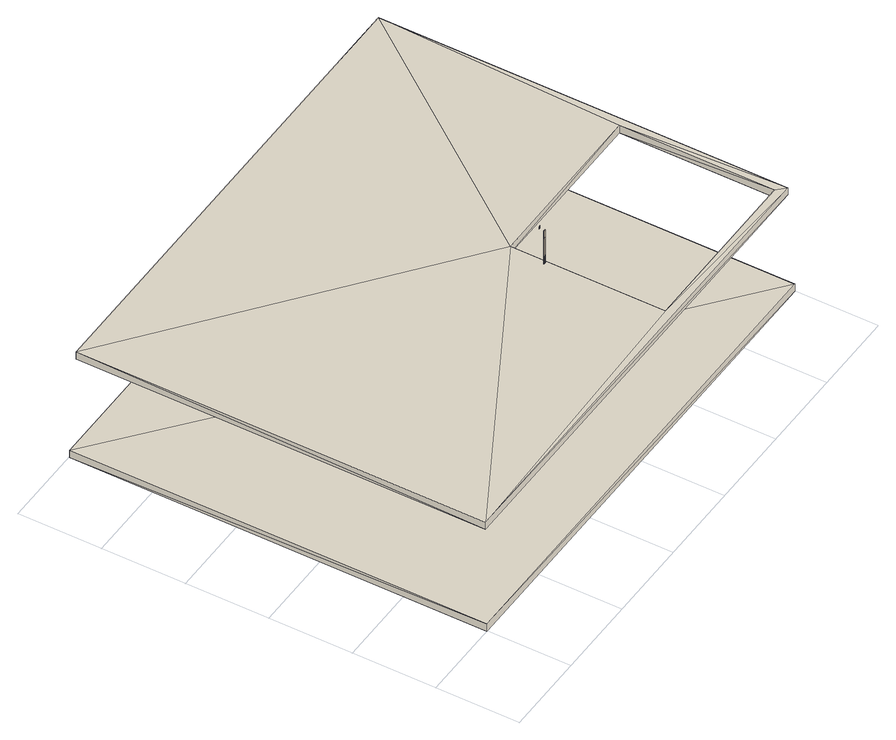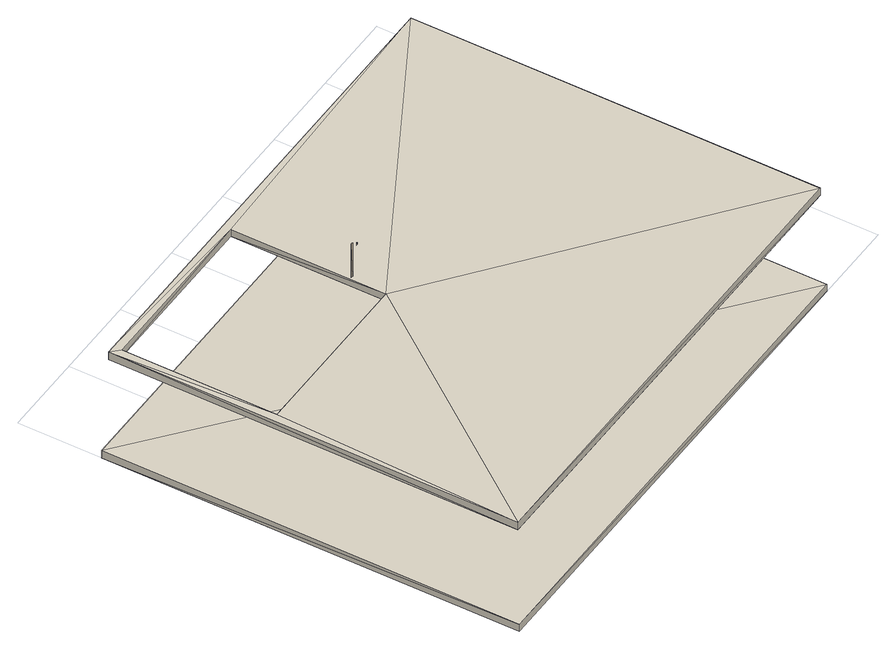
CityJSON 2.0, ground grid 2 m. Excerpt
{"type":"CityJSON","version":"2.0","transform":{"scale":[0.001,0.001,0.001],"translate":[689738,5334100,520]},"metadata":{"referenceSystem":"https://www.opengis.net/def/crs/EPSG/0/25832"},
"CityObjects":{
"building1":{"type":"Building","attributes":{"description":"FZK-Haus create by KHH / IAI / FZK","name":"FZK-Haus","Pset_BuildingCommon.SprinklerProtection":0,"Pset_BuildingCommon.SprinklerProtectionAutomatic":0,"Pset_BuildingCommon.OccupancyType":"citygml:1000 (residential building)","Pset_BuildingCommon.GrossPlannedArea":120,"Pset_BuildingCommon.NumberOfStoreys":2,"Pset_BuildingCommon.YearOfConstruction":"2008","Pset_BuildingCommon.NetAreaPlanned":120,"BaseQuantities.GrossFloorArea":241.5},"children":["building1-1","building1-2","building1-3"]},
"building1-1":{"type":"BuildingConstructiveElement","attributes":{"name":"Bodenplatte","Pset_SlabCommon.ThermalTransmittance":0.4,"AC_Pset_Name.Name":"Bodenplatte","ArchiCADProperties.Ursprungsgeschoss":"Erdgeschoss","ArchiCADProperties.Ebene":"Decken","ArchiCADProperties.Typ":"Decke","ArchiCADProperties.Geschützt":0,"ArchiCADProperties.Baustoff / Mehrschichtiger Aufbau / Profil / Schraffur":"Stahlbeton 65690","ArchiCADProperties.Tragende Funktion":"Nicht definiert","ArchiCADProperties.Lage":"Nicht definiert","ArchiCADProperties.Element-Klassifizierung":"Decke","ArchiCADProperties.Umbau-Status":"Bestand","ArchiCADProperties.Anzeigen auf Umbau-Filter":"Alle relevanten Filter","ArchiCADProperties.Struktur - Typ":"Einfach","ArchiCADProperties.Oberfläche oben":"Beton","ArchiCADProperties.Oberfläche Kante":"Beton","ArchiCADProperties.Oberfläche unten":"Beton","ArchiCADProperties.Baustoff/Mehrschichtiges Bauteil":"Stahlbeton 65690","ArchiCADProperties.Deckschraffur":"Unnamed","ArchiCADProperties.Lage der Referenzebene":"Oben","BaseQuantities.Width":0.2,"BaseQuantities.Perimeter":44,"BaseQuantities.GrossArea":120,"BaseQuantities.NetArea":120,"BaseQuantities.GrossVolume":24,"BaseQuantities.NetVolume":24,"ArchiCADQuantities.Höhenangabe zum Projekt-Nullpunkt":0,"ArchiCADQuantities.Höhe zu Geschoss":0,"ArchiCADQuantities.Höhe":0.2,"ArchiCADQuantities.Oberflächenbereich":120,"ArchiCADQuantities.Netto-Volumen":24,"ArchiCADQuantities.Fläche":120,"ArchiCADQuantities.Oberflächenbereich Unterseite":120,"ArchiCADQuantities.Oberflächenbereich Oberseite":120,"ArchiCADQuantities.Kante Oberflächenbereich":8.8,"ArchiCADQuantities.Volumen":24,"ArchiCADQuantities.Umfang":44,"ArchiCADQuantities.Löcher Oberflächenbereich":0,"ArchiCADQuantities.Durchbruch Umfang":0,"ArchiCADQuantities.Dicke":0.2},"parents":["building1"],"geometry":[{"type":"Solid","lod":"3","boundaries":[[[[0,1,2]],[[0,3,1]],[[3,4,1]],[[1,4,5]],[[4,6,5]],[[4,7,6]],[[7,0,6]],[[6,0,2]],[[0,4,3]],[[0,7,4]],[[2,1,5]],[[2,5,6]]]]}]},
"building1-2":{"type":"BuildingConstructiveElement","attributes":{"name":"Slab-033","Pset_SlabCommon.ThermalTransmittance":0.5,"AC_Pset_Name.Name":"Slab-033","ArchiCADProperties.Ursprungsgeschoss":"Dachgeschoss","ArchiCADProperties.Ebene":"Decken","ArchiCADProperties.Typ":"Decke","ArchiCADProperties.Geschützt":0,"ArchiCADProperties.Baustoff / Mehrschichtiger Aufbau / Profil / Schraffur":"Solid 397409098","ArchiCADProperties.Tragende Funktion":"Nicht definiert","ArchiCADProperties.Lage":"Nicht definiert","ArchiCADProperties.Element-Klassifizierung":"Decke","ArchiCADProperties.Umbau-Status":"Bestand","ArchiCADProperties.Anzeigen auf Umbau-Filter":"Alle relevanten Filter","ArchiCADProperties.Struktur - Typ":"Einfach","ArchiCADProperties.Oberfläche oben":"Beton","ArchiCADProperties.Oberfläche Kante":"Beton","ArchiCADProperties.Oberfläche unten":"Beton","ArchiCADProperties.Baustoff/Mehrschichtiges Bauteil":"Solid 397409098","ArchiCADProperties.Deckschraffur":"Unnamed","ArchiCADProperties.Lage der Referenzebene":"Oben","BaseQuantities.Width":0.2,"BaseQuantities.Perimeter":59.14,"BaseQuantities.GrossArea":115.64,"BaseQuantities.NetArea":99.84,"BaseQuantities.GrossVolume":23.13,"BaseQuantities.NetVolume":19.97,"ArchiCADQuantities.Höhenangabe zum Projekt-Nullpunkt":2.7,"ArchiCADQuantities.Höhe zu Geschoss":0,"ArchiCADQuantities.Höhe":0.2,"ArchiCADQuantities.Oberflächenbereich":99.84,"ArchiCADQuantities.Netto-Volumen":19.97,"ArchiCADQuantities.Fläche":99.84,"ArchiCADQuantities.Oberflächenbereich Unterseite":99.84,"ArchiCADQuantities.Oberflächenbereich Oberseite":99.84,"ArchiCADQuantities.Kante Oberflächenbereich":11.83,"ArchiCADQuantities.Volumen":19.97,"ArchiCADQuantities.Umfang":59.14,"ArchiCADQuantities.Löcher Oberflächenbereich":15.8,"ArchiCADQuantities.Durchbruch Umfang":15.94,"ArchiCADQuantities.Dicke":0.2},"parents":["building1"],"geometry":[{"type":"Solid","lod":"3","boundaries":[[[[8,9,10]],[[10,9,11]],[[12,8,13]],[[13,8,10]],[[9,14,11]],[[11,14,15]],[[12,16,8]],[[8,16,17]],[[18,9,17]],[[18,19,9]],[[16,14,19]],[[12,14,16]],[[9,8,17]],[[14,9,19]],[[13,10,20]],[[10,21,20]],[[22,21,11]],[[22,11,23]],[[20,23,15]],[[13,20,15]],[[11,21,10]],[[15,23,11]],[[14,12,15]],[[15,12,13]],[[17,21,18]],[[21,22,18]],[[18,22,19]],[[22,23,19]],[[19,23,16]],[[23,20,16]],[[16,20,17]],[[20,21,17]]]]}]},
"building1-3":{"type":"BuildingInstallation","attributes":{"ArchiCADProperties.Ursprungsgeschoss":"Dachgeschoss","ArchiCADProperties.Raumname":"Galerie","ArchiCADProperties.Raumnummer":"7","ArchiCADProperties.Ebene":"Gelaender","ArchiCADProperties.Typ":"Objekt","ArchiCADProperties.Geschützt":0,"ArchiCADProperties.Bibliothekselement-Name":"Geländer_horizontal 13","ArchiCADProperties.Baustoff / Mehrschichtiger Aufbau / Profil / Schraffur":"Solid","ArchiCADProperties.Tragende Funktion":"Nicht definiert","ArchiCADProperties.Lage":"Nicht definiert","ArchiCADProperties.Element-Klassifizierung":"Geländer","ArchiCADProperties.Umbau-Status":"Bestand","ArchiCADProperties.Anzeigen auf Umbau-Filter":"Alle relevanten Filter","ArchiCADProperties.Drehwinkel":270,"ArchiCADProperties.Oberfläche":"Allgemein","AC_Pset_Geländer_horizontal_13.3D":"Detailiert","AC_Pset_Geländer_horizontal_13.Anzahl_Rohre":4,"AC_Pset_Geländer_horizontal_13.Position":"Zwischen Pfosten","AC_Pset_Geländer_horizontal_13.Anzahl_Pfosten":3,"AC_Pset_Geländer_horizontal_13.Auflösung":36,"AC_Pset_Geländer_horizontal_13.Schattenwurf":1,"AC_Pset_Geländer_horizontal_13.Show 2D Hotspots in 3D":1,"AC_Pset_Geländer_horizontal_13.Ausfüllmuster":"Leer","AC_Pset_Geländer_horizontal_13.Handlauf (hamat)":"Zink","AC_Pset_Geländer_horizontal_13.Rohre (bamat)":"Zink","AC_Pset_Geländer_horizontal_13.Pfosten (pomat)":"Zink","AC_Pset_Geländer_horizontal_13.Preis":0,"AC_Pset_Geländer_horizontal_13.Gruppe (FM_Type)":"Andere","AC_Pset_Geländer_horizontal_13.Gruppe (iFMType)":25,"AC_Pset_Geländer_horizontal_13.Gewicht":0,"AC_Pset_Geländer_horizontal_13.Gewichteinheit":"kg","ArchiCADQuantities.Höhenangabe zum Projekt-Nullpunkt":2.7,"ArchiCADQuantities.Höhe zu Geschoss":0,"ArchiCADQuantities.Oberflächenbereich":1.12,"ArchiCADQuantities.Netto-Volumen":0.0134,"ArchiCADQuantities.Fläche":2,"ArchiCADQuantities.Höhe (Z Größe)":1,"ArchiCADQuantities.Länge (A)":2,"ArchiCADQuantities.Volumen":0.0134,"ArchiCADQuantities.Breite (B)":1},"parents":["building1"],"geometry":[{"type":"MultiSurface","lod":"3","boundaries":[[[24,25,26]],[[25,27,26]],[[25,28,27]],[[29,30,31]],[[32,31,33]],[[34,35,36]],[[37,38,39]],[[40,41,42]],[[43,44,45]],[[46,47,48]],[[49,50,51]],[[52,53,54]],[[55,56,57]],[[58,59,30]],[[30,59,31]],[[60,36,38]],[[61,42,44]],[[62,48,50]],[[63,54,56]],[[64,59,58]],[[65,33,66]],[[33,31,66]],[[60,34,36]],[[37,67,38]],[[61,40,42]],[[43,68,44]],[[62,46,48]],[[49,69,50]],[[63,52,54]],[[55,70,56]],[[71,65,66]],[[31,59,66]],[[67,60,38]],[[68,61,44]],[[69,62,50]],[[70,63,56]],[[72,73,59]],[[74,75,60]],[[76,77,67]],[[78,79,61]],[[80,81,68]],[[82,83,62]],[[84,85,69]],[[86,87,63]],[[88,89,70]],[[90,73,72]],[[91,66,92]],[[93,60,67]],[[94,61,68]],[[95,62,69]],[[96,63,70]],[[97,91,92]],[[93,74,60]],[[77,98,67]],[[94,78,61]],[[81,99,68]],[[95,82,62]],[[85,100,69]],[[96,86,63]],[[89,101,70]],[[73,102,59]],[[103,104,24]],[[98,93,67]],[[99,94,68]],[[100,95,69]],[[101,96,70]],[[93,105,74]],[[106,98,77]],[[94,107,78]],[[108,99,81]],[[95,109,82]],[[110,100,85]],[[96,111,86]],[[112,101,89]],[[66,59,113]],[[25,24,104]],[[114,102,73]],[[92,66,113]],[[115,116,114]],[[117,118,93]],[[119,120,98]],[[117,93,98]],[[121,122,94]],[[123,124,99]],[[121,94,99]],[[125,126,95]],[[127,128,100]],[[125,95,100]],[[129,130,96]],[[131,132,101]],[[129,96,101]],[[117,133,118]],[[134,120,119]],[[120,117,98]],[[121,135,122]],[[136,124,123]],[[124,121,99]],[[125,137,126]],[[138,128,127]],[[128,125,100]],[[129,139,130]],[[140,132,131]],[[132,129,101]],[[141,92,113]],[[116,102,114]],[[142,141,143]],[[59,102,113]],[[143,141,113]],[[26,27,144]],[[28,144,27]],[[145,146,102]],[[113,147,148]],[[146,149,102]],[[113,150,147]],[[151,149,146]],[[150,152,147]],[[149,153,102]],[[154,150,113]],[[102,155,113]],[[153,156,102]],[[157,154,113]],[[158,153,149]],[[154,159,150]],[[156,155,102]],[[160,157,113]],[[155,160,113]],[[161,162,153]],[[163,164,154]],[[162,156,153]],[[157,163,154]],[[165,166,156]],[[167,168,157]],[[166,155,156]],[[160,167,157]],[[169,170,155]],[[171,172,160]],[[170,173,155]],[[174,171,160]],[[155,175,160]],[[173,175,155]],[[176,174,160]],[[175,176,160]],[[177,175,173]],[[176,178,174]]]}]}
},
"vertices":[
[0,10000,800],[0,0,1000],[0,10000,1000],[0,0,800],[12000,0,800],[12000,0,1000],[12000,10000,1000],[12000,10000,800],
[100,100,3500],[11900,100,3500],[100,100,3700],[11900,100,3700],[100,9900,3500],[100,9900,3700],[11900,9900,3500],[11900,9900,3700],[7440,4010,3500],[7440,300,3500],[11700,300,3500],[11700,4010,3500],[7440,4010,3700],[7440,300,3700],[11700,300,3700],[11700,4010,3700],
[7343,3137,4620],[7343,3157,4620],[7343,3137,3700],[7343,3157,3700],[7393,3157,4620],[7328,3257,4662],[7328,3257,4665],[7328,3257,4660],[7328,3257,4658],[7328,3257,4655],[7365,3137,3877],[7364,3137,3877],[7364,3137,3878],[7365,3137,3885],[7364,3137,3884],[7364,3137,3885],[7365,3137,4063],[7364,3137,4063],[7364,3137,4064],[7365,3137,4071],[7364,3137,4070],[7364,3137,4071],[7365,3137,4249],[7364,3137,4249],[7364,3137,4250],[7365,3137,4257],[7364,3137,4256],[7364,3137,4257],[7365,3137,4435],[7364,3137,4435],[7364,3137,4436],[7365,3137,4443],[7364,3137,4442],[7364,3137,4443],[7328,3257,4667],[7329,3257,4671],[7366,3137,3876],[7366,3137,4062],[7366,3137,4248],[7366,3137,4434],[7329,3257,4669],[7328,3257,4653],[7329,3257,4649],[7366,3137,3886],[7366,3137,4072],[7366,3137,4258],[7366,3137,4444],[7329,3257,4651],[7330,3257,4674],[7332,3257,4678],[7368,3137,3876],[7367,3137,3876],[7367,3137,3886],[7368,3137,3886],[7368,3137,4062],[7367,3137,4062],[7367,3137,4072],[7368,3137,4072],[7368,3137,4248],[7367,3137,4248],[7367,3137,4258],[7368,3137,4258],[7368,3137,4434],[7367,3137,4434],[7367,3137,4444],[7368,3137,4444],[7331,3257,4676],[7330,3257,4646],[7332,3257,4642],[7370,3137,3876],[7370,3137,4062],[7370,3137,4248],[7370,3137,4434],[7331,3257,4644],[7370,3137,3886],[7370,3137,4072],[7370,3137,4258],[7370,3137,4444],[7337,3257,4686],[7393,3137,3700],[7393,3137,4620],[7369,3137,3876],[7369,3137,3886],[7369,3137,4062],[7369,3137,4072],[7369,3137,4248],[7369,3137,4258],[7369,3137,4434],[7369,3137,4444],[7337,3257,4634],[7333,3257,4680],[7334,3257,4682],[7336,3257,4684],[7371,3137,3878],[7370,3137,3877],[7370,3137,3885],[7371,3137,3884],[7371,3137,4064],[7370,3137,4063],[7370,3137,4071],[7371,3137,4070],[7371,3137,4250],[7370,3137,4249],[7370,3137,4257],[7371,3137,4256],[7371,3137,4436],[7370,3137,4435],[7370,3137,4443],[7371,3137,4442],[7371,3137,3877],[7371,3137,3885],[7371,3137,4063],[7371,3137,4071],[7371,3137,4249],[7371,3137,4257],[7371,3137,4435],[7371,3137,4443],[7333,3257,4640],[7334,3257,4638],[7336,3257,4636],[7393,3157,3700],[7339,3257,4687],[7340,3257,4689],[7340,3257,4631],[7339,3257,4633],[7344,3257,4692],[7344,3257,4628],[7342,3257,4691],[7342,3257,4629],[7348,3257,4695],[7348,3257,4625],[7361,3257,4699],[7354,3257,4698],[7354,3257,4622],[7346,3257,4693],[7346,3257,4627],[7361,3257,4621],[7350,3257,4696],[7352,3257,4697],[7352,3257,4623],[7350,3257,4624],[7356,3257,4698],[7358,3257,4699],[7358,3257,4621],[7356,3257,4622],[7363,3257,4700],[7365,3257,4700],[7365,3257,4620],[7363,3257,4620],[7368,3257,4700],[7368,3257,4620],[7375,3257,4699],[7375,3257,4621],[7370,3257,4700],[7370,3257,4620]
]}
